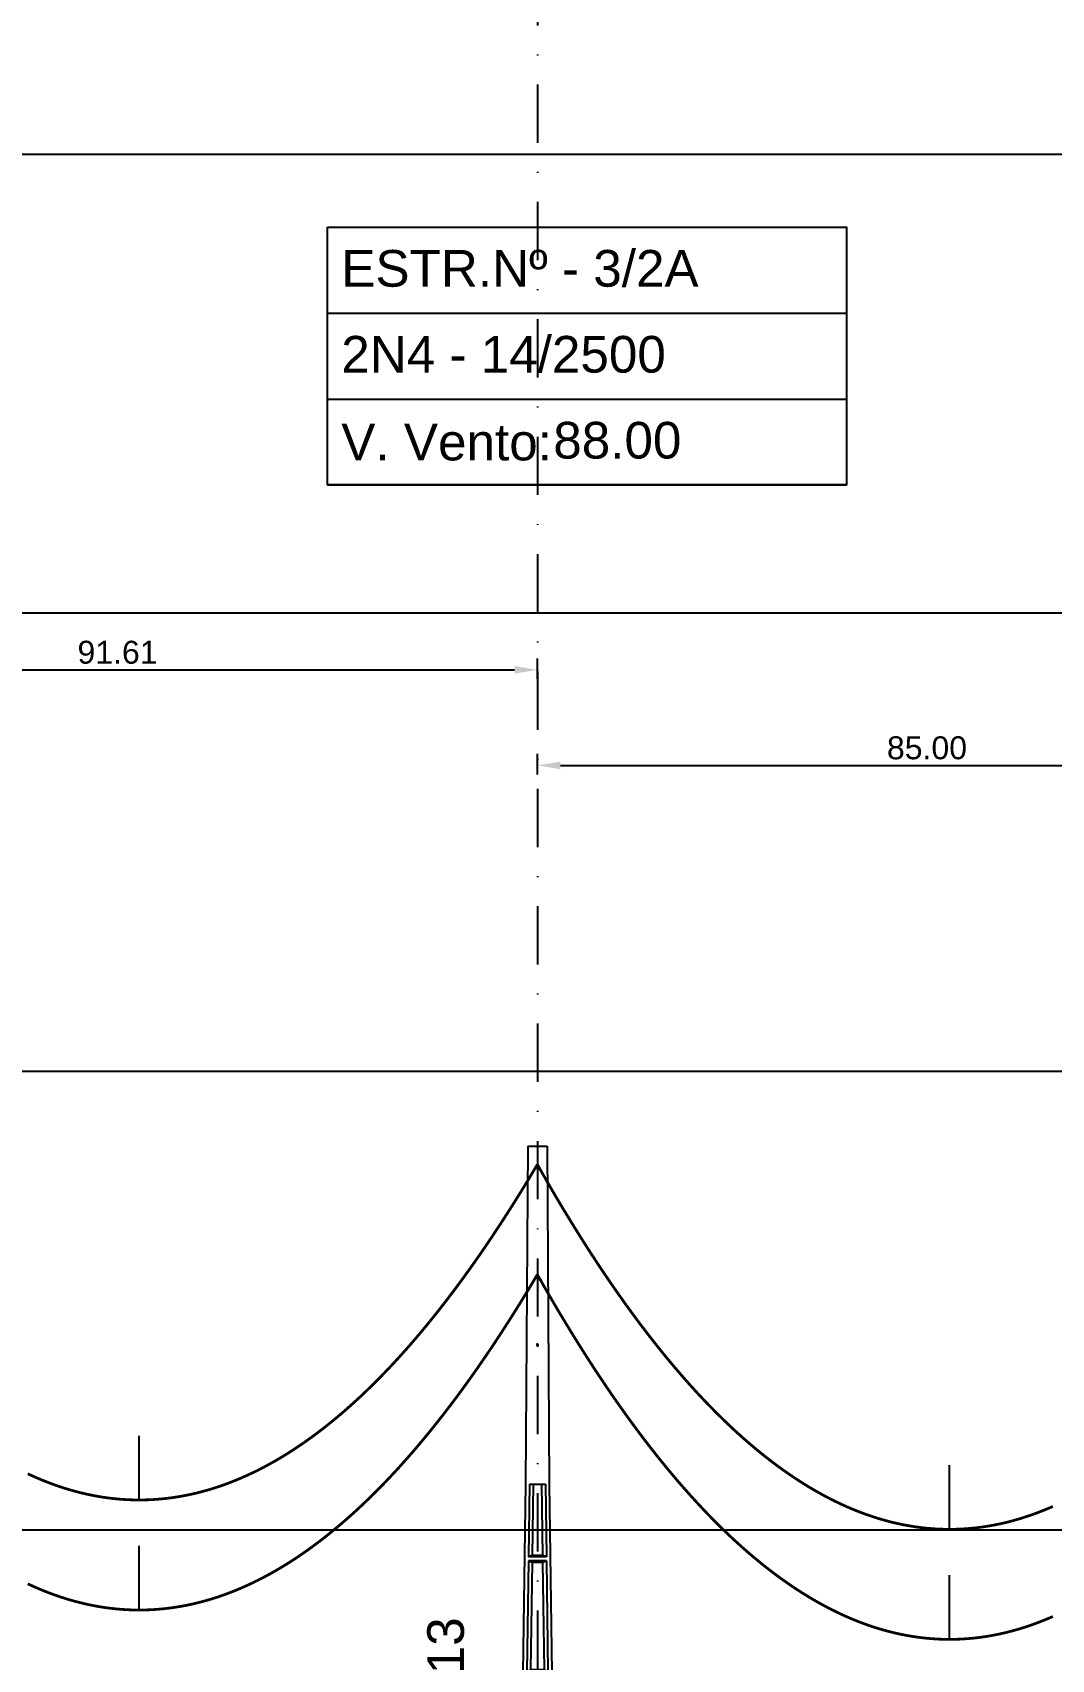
# Model space of a CAD drawing. Header units: metres. Extents: x -121 to 9872, y 3505 to 10721.
# Drawn here: x 3110.6 to 3221.8, y 9585.9 to 9763.3 of the extents above; entities that cross this region are included whole.
import ezdxf
from ezdxf.enums import TextEntityAlignment as Align

# ---------------------------------------------------------------- set-up
doc = ezdxf.new("R2010")
doc.units = ezdxf.units.M
doc.header["$PDMODE"] = 2
doc.linetypes.add('DASHDOT', pattern=[25.4, 12.7, -6.35, 0, -6.35])
for name, color, linetype in [('Cabeçalho', 7, 'Continuous'), ('CON-EOL- CA MAGNOLIA', 210, 'Continuous'), ('cotas', 7, 'Continuous'), ('Grade', 9, 'Continuous'), ('Ind.Rot', 8, 'DASHDOT'), ('Perfil - Texto Geral', 7, 'Continuous'), ('POSTE DT', 7, 'Continuous')]:
    doc.layers.add(name, color=color, linetype=linetype)
doc.styles.add('Arial', font='arial.ttf')
doc.styles.add('SIMM-PADRÃO_(TXT)', font='arial.ttf', dxfattribs={"height": 2})
doc.styles.get("Standard").update_dxf_attribs({"font": 'arial.ttf'})
doc.dimstyles.new('ISO-25', dxfattribs={"dimtxt": 2.5, "dimasz": 2.5, "dimexe": 1.25, "dimexo": 0.625, "dimtad": 1, "dimzin": 1, "dimtxsty": 'Standard', "dimcen": 2.5, "dimaunit": 1, "dimadec": 3, "dimazin": 3, "dimtfac": 1, "dimtmove": 0, "dimatfit": 3, "dimfxlon": 1, "dimarcsym": 0})

# ---------------------------------------------------------------- blocks, each defined once
blk = doc.blocks.new('*U1')
at = {"layer": 'POSTE DT', "extrusion": (0, 1, 0)}
for p, q in [((-3.31, 378.23), (-4.05, 262)), ((-3.31, 378.23), (3.31, 378.23)), ((3.31, 378.23), (4.06, 262)), ((-4.05, 262), (-7.72, 0)), ((-4.05, 262), (-4.05, 262)), ((-2.73, 262), (-3.08, 237.05)), ((-2.73, 262), (2.75, 262)), ((-1.42, 262), (-1.77, 237.57)), ((1.43, 262), (1.77, 237.57)), ((2.75, 262), (3.1, 237.05)), ((4.06, 262), (7.72, 0)), ((-3.1, 235.74), (-3.63, 197.65)), ((3.11, 235.73), (-3.1, 235.74)), ((3.1, 237.05), (-3.08, 237.05)), ((-1.8, 235.21), (-2.32, 198.19)), ((1.8, 235.21), (2.32, 198.19)), ((3.11, 235.73), (3.65, 197.65)), ((-3.65, 196.34), (-4.19, 158.25)), ((-2.35, 195.8), (-2.87, 158.8)), ((2.35, 195.8), (2.87, 158.8)), ((3.66, 196.34), (4.2, 158.25)), ((-4.21, 156.94), (-4.74, 118.85)), ((4.21, 156.94), (4.75, 118.85)), ((-2.9, 156.39), (-3.42, 119.41)), ((2.91, 156.39), (3.42, 119.41)), ((-4.76, 117.54), (-5.29, 79.45)), ((4.77, 117.54), (-4.76, 117.54)), ((4.75, 118.85), (-4.74, 118.85)), ((4.77, 117.54), (5.3, 79.45)), ((-3.46, 116.98), (-3.97, 80.02)), ((3.46, 116.98), (3.98, 80.02)), ((5.3, 79.45), (-5.29, 79.45)), ((-5.31, 78.14), (-5.85, 40.06)), ((5.32, 78.14), (-5.31, 78.14)), ((-4.01, 77.57), (-4.53, 40.63)), ((4.01, 77.57), (4.53, 40.63)), ((5.32, 78.14), (5.85, 40.06)), ((5.85, 40.06), (-5.85, 40.06)), ((-5.86, 38.74), (-6.41, 0)), ((5.87, 38.74), (-5.86, 38.74)), ((-4.56, 38.17), (-5.1, 0)), ((4.56, 38.17), (5.1, 0)), ((5.87, 38.74), (6.41, 0)), ((-6.41, 0), (-7.72, 0)), ((-5.1, 0), (-6.41, 0)), ((5.1, 0), (-5.1, 0)), ((6.41, 0), (5.1, 0)), ((7.72, 0), (6.41, 0))]:
    blk.add_line(p, q, dxfattribs=at)
at = {"layer": 'POSTE DT', "ltscale": 3}
for points in [[(-3.65, 196.34), (3.66, 196.34)], [(-3.63, 197.65), (3.65, 197.65)], [(-4.21, 156.94), (4.21, 156.94)], [(4.2, 158.25), (-4.19, 158.25)]]:
    blk.add_lwpolyline(points, dxfattribs=at)
at = {"layer": 'POSTE DT'}
for points, knots in [([(0.25, 309.94), (0.25, 309.93), (0.25, 309.93), (0.25, 309.92), (0.25, 309.91), (0.25, 309.9), (0.25, 309.89), (0.24, 309.85), (0.22, 309.82), (0.19, 309.77), (0.16, 309.74), (0.11, 309.71), (0.08, 309.7), (0.01, 309.68), (-0.02, 309.68), (-0.08, 309.7), (-0.11, 309.71), (-0.16, 309.74), (-0.18, 309.76), (-0.21, 309.8), (-0.22, 309.82), (-0.24, 309.85), (-0.24, 309.87), (-0.25, 309.89), (-0.25, 309.9), (-0.25, 309.92), (-0.25, 309.92), (-0.25, 309.93), (-0.25, 309.94), (-0.25, 309.95), (-0.25, 309.95), (-0.25, 309.96), (-0.25, 309.97), (-0.24, 310), (-0.23, 310.02), (-0.21, 310.07), (-0.2, 310.09), (-0.15, 310.14), (-0.13, 310.15), (-0.07, 310.18), (-0.03, 310.19), (0.03, 310.19), (0.06, 310.18), (0.12, 310.16), (0.14, 310.14), (0.18, 310.11), (0.2, 310.09), (0.21, 310.06), (0.22, 310.05), (0.23, 310.04), (0.24, 310.01), (0.24, 309.99), (0.25, 309.97), (0.25, 309.96), (0.25, 309.95), (0.25, 309.94), (0.25, 309.94), (0.25, 309.94), (0.25, 309.94)], [-54.728303, -54.728303, -54.728303, -54.728303, -54.309038, -54.309038, -53.647169, -53.647169, -52.532885, -52.532885, -48.86224, -48.86224, -45.282765, -45.282765, -41.52867, -41.52867, -37.867486, -37.867486, -34.454589, -34.454589, -31.301423, -31.301423, -28.48103, -28.48103, -26.961755, -26.961755, -25.7544, -25.7544, -25.136228, -25.136228, -24.64409, -24.64409, -24.094201, -24.094201, -23.191199, -23.191199, -20.494482, -20.494482, -17.342863, -17.342863, -13.645538, -13.645538, -9.835989, -9.835989, -6.296781, -6.296781, -3.005029, -3.005029, 0, 0, 0, 1.527594, 1.527594, 3.697216, 3.697216, 4.489727, 4.489727, 5.01438, 5.01438, 5.095313, 5.095313, 5.095313, 5.095313]), ([(-3.1, 235.74), (-2.88, 235.65), (-2.67, 235.56), (-2.23, 235.39), (-2.02, 235.3), (-1.8, 235.21)], [0.055576, 0.055576, 0.055576, 0.055576, 56.767409, 56.767409, 113.50757, 113.50757, 113.50757, 113.50757]), ([(-1.77, 237.57), (-1.99, 237.49), (-2.21, 237.4), (-2.64, 237.22), (-2.86, 237.14), (-3.08, 237.05)], [0, 0, 0, 0, 56.660495, 56.660495, 113.412826, 113.412826, 113.412826, 113.412826]), ([(-1.8, 235.21), (-1.2, 235.21), (-0.6, 235.21), (0.6, 235.21), (1.2, 235.21), (1.8, 235.21)], [0, 0, 0, 0, 68.567797, 68.567797, 137.136247, 137.136247, 137.136247, 137.136247]), ([(1.77, 237.57), (1.18, 237.57), (0.59, 237.57), (-0.59, 237.57), (-1.18, 237.57), (-1.77, 237.57)], [0, 0, 0, 0, 67.306894, 67.306894, 134.614447, 134.614447, 134.614447, 134.614447]), ([(3.1, 237.05), (2.87, 237.14), (2.65, 237.23), (2.21, 237.4), (1.99, 237.49), (1.77, 237.57)], [0, 0, 0, 0, 56.738948, 56.738948, 113.38731, 113.38731, 113.38731, 113.38731]), ([(1.8, 235.21), (2.02, 235.3), (2.24, 235.38), (2.68, 235.56), (2.89, 235.65), (3.11, 235.73)], [0, 0, 0, 0, 56.845349, 56.845349, 113.599799, 113.599799, 113.599799, 113.599799]), ([(-3.65, 196.34), (-3.43, 196.25), (-3.22, 196.16), (-2.78, 195.98), (-2.57, 195.89), (-2.35, 195.8)], [0.054307, 0.054307, 0.054307, 0.054307, 63.527131, 63.527131, 127.063246, 127.063246, 127.063246, 127.063246]), ([(-2.32, 198.19), (-2.54, 198.1), (-2.76, 198.01), (-3.2, 197.83), (-3.41, 197.74), (-3.63, 197.65)], [0, 0, 0, 0, 63.412073, 63.412073, 126.777421, 126.777421, 126.777421, 126.777421]), ([(-2.35, 195.8), (-1.57, 195.8), (-0.78, 195.8), (0.79, 195.8), (1.57, 195.8), (2.35, 195.8)], [0, 0, 0, 0, 89.585713, 89.585713, 179.17191, 179.17191, 179.17191, 179.17191]), ([(2.32, 198.19), (1.55, 198.19), (0.77, 198.19), (-0.77, 198.19), (-1.55, 198.19), (-2.32, 198.19)], [0, 0, 0, 0, 88.31008, 88.31008, 176.620652, 176.620652, 176.620652, 176.620652]), ([(3.65, 197.65), (3.43, 197.74), (3.2, 197.83), (2.76, 198.01), (2.54, 198.1), (2.32, 198.19)], [0, 0, 0, 0, 63.488119, 63.488119, 126.880939, 126.880939, 126.880939, 126.880939]), ([(2.35, 195.8), (2.57, 195.89), (2.79, 195.98), (3.23, 196.16), (3.45, 196.25), (3.66, 196.34)], [0, 0, 0, 0, 63.60246, 63.60246, 127.109696, 127.109696, 127.109696, 127.109696]), ([(-4.21, 156.94), (-3.99, 156.85), (-3.77, 156.75), (-3.34, 156.57), (-3.12, 156.48), (-2.9, 156.39)], [0.053423, 0.053423, 0.053423, 0.053423, 70.429742, 70.429742, 140.90167, 140.90167, 140.90167, 140.90167]), ([(-2.87, 158.8), (-3.09, 158.71), (-3.31, 158.62), (-3.75, 158.43), (-3.97, 158.34), (-4.19, 158.25)], [0, 0, 0, 0, 70.301707, 70.301707, 140.590947, 140.590947, 140.590947, 140.590947]), ([(2.87, 158.8), (1.92, 158.8), (0.96, 158.8), (-0.96, 158.8), (-1.91, 158.8), (-2.87, 158.8)], [0, 0, 0, 0, 109.314454, 109.314454, 218.629264, 218.629264, 218.629264, 218.629264]), ([(4.2, 158.25), (3.98, 158.34), (3.76, 158.44), (3.31, 158.62), (3.09, 158.71), (2.87, 158.8)], [0, 0, 0, 0, 70.379198, 70.379198, 140.659718, 140.659718, 140.659718, 140.659718]), ([(2.91, 156.39), (3.12, 156.48), (3.34, 156.57), (3.78, 156.75), (4, 156.85), (4.21, 156.94)], [0, 0, 0, 0, 70.506649, 70.506649, 140.914701, 140.914701, 140.914701, 140.914701]), ([(-2.9, 156.39), (-1.94, 156.39), (-0.97, 156.39), (0.97, 156.39), (1.94, 156.39), (2.91, 156.39)], [0, 0, 0, 0, 110.60219, 110.60219, 221.20473, 221.20473, 221.20473, 221.20473]), ([(-4.76, 117.54), (-4.54, 117.45), (-4.32, 117.35), (-3.89, 117.17), (-3.67, 117.07), (-3.46, 116.98)], [0.052784, 0.052784, 0.052784, 0.052784, 77.438432, 77.438432, 154.950301, 154.950301, 154.950301, 154.950301]), ([(-3.42, 119.41), (-3.64, 119.32), (-3.86, 119.23), (-4.3, 119.04), (-4.52, 118.95), (-4.74, 118.85)], [0, 0, 0, 0, 77.299547, 77.299547, 154.618634, 154.618634, 154.618634, 154.618634]), ([(3.42, 119.41), (2.28, 119.41), (1.14, 119.41), (-1.14, 119.41), (-2.28, 119.41), (-3.42, 119.41)], [0, 0, 0, 0, 130.319901, 130.319901, 260.640046, 260.640046, 260.640046, 260.640046]), ([(4.75, 118.85), (4.53, 118.95), (4.31, 119.04), (3.87, 119.23), (3.64, 119.32), (3.42, 119.41)], [0, 0, 0, 0, 77.381597, 77.381597, 154.66183, 154.66183, 154.66183, 154.66183]), ([(3.46, 116.98), (3.68, 117.07), (3.89, 117.17), (4.33, 117.35), (4.55, 117.45), (4.77, 117.54)], [0, 0, 0, 0, 77.520013, 77.520013, 154.938747, 154.938747, 154.938747, 154.938747]), ([(-3.46, 116.98), (-2.3, 116.98), (-1.15, 116.98), (1.15, 116.98), (2.31, 116.98), (3.46, 116.98)], [0, 0, 0, 0, 131.617604, 131.617604, 263.235447, 263.235447, 263.235447, 263.235447]), ([(-3.97, 80.02), (-4.19, 79.93), (-4.41, 79.83), (-4.85, 79.64), (-5.07, 79.55), (-5.29, 79.45)], [0, 0, 0, 0, 84.379671, 84.379671, 168.809376, 168.809376, 168.809376, 168.809376]), ([(3.98, 80.02), (2.65, 80.02), (1.33, 80.02), (-1.32, 80.02), (-2.65, 80.02), (-3.97, 80.02)], [0, 0, 0, 0, 151.326157, 151.326157, 302.652465, 302.652465, 302.652465, 302.652465]), ([(5.3, 79.45), (5.08, 79.55), (4.86, 79.64), (4.42, 79.83), (4.2, 79.93), (3.98, 80.02)], [0, 0, 0, 0, 84.46863, 84.46863, 168.833721, 168.833721, 168.833721, 168.833721]), ([(-5.31, 78.14), (-5.09, 78.05), (-4.88, 77.95), (-4.44, 77.76), (-4.23, 77.67), (-4.01, 77.57)], [0.052308, 0.052308, 0.052308, 0.052308, 84.527725, 84.527725, 169.158824, 169.158824, 169.158824, 169.158824]), ([(-4.01, 77.57), (-2.67, 77.57), (-1.34, 77.57), (1.34, 77.57), (2.67, 77.57), (4.01, 77.57)], [0, 0, 0, 0, 152.632212, 152.632212, 305.264569, 305.264569, 305.264569, 305.264569]), ([(4.01, 77.57), (4.23, 77.67), (4.45, 77.76), (4.88, 77.95), (5.1, 78.05), (5.32, 78.14)], [0, 0, 0, 0, 84.616316, 84.616316, 169.129178, 169.129178, 169.129178, 169.129178]), ([(-4.53, 40.63), (-4.75, 40.53), (-4.97, 40.44), (-5.41, 40.25), (-5.63, 40.15), (-5.85, 40.06)], [0, 0, 0, 0, 91.523648, 91.523648, 183.126775, 183.126775, 183.126775, 183.126775]), ([(4.53, 40.63), (3.02, 40.63), (1.51, 40.63), (-1.51, 40.63), (-3.02, 40.63), (-4.53, 40.63)], [0, 0, 0, 0, 172.33304, 172.33304, 344.666151, 344.666151, 344.666151, 344.666151]), ([(5.85, 40.06), (5.63, 40.15), (5.41, 40.25), (4.97, 40.44), (4.75, 40.53), (4.53, 40.63)], [0, 0, 0, 0, 91.621326, 91.621326, 183.137324, 183.137324, 183.137324, 183.137324]), ([(-5.86, 38.74), (-5.65, 38.65), (-5.43, 38.55), (-5, 38.36), (-4.78, 38.26), (-4.56, 38.17)], [0.026524, 0.026524, 0.026524, 0.026524, 91.679563, 91.679563, 183.466041, 183.466041, 183.466041, 183.466041]), ([(-4.56, 38.17), (-3.04, 38.17), (-1.52, 38.17), (1.52, 38.17), (3.04, 38.17), (4.56, 38.17)], [0, 0, 0, 0, 173.646192, 173.646192, 347.292451, 347.292451, 347.292451, 347.292451]), ([(4.56, 38.17), (4.78, 38.26), (5, 38.36), (5.43, 38.55), (5.65, 38.65), (5.87, 38.74)], [0, 0, 0, 0, 91.776928, 91.776928, 183.448614, 183.448614, 183.448614, 183.448614])]:
    blk.add_open_spline(points, degree=3, knots=knots, dxfattribs=at)
blk = doc.blocks.new('Bloco P Sup')
at = {"layer": 'Cabeçalho'}
blk.add_lwpolyline([(-11.66, -3.34), (44.97, -3.34), (44.97, -31.45), (-11.66, -31.45)], close=True, dxfattribs=at)
for points in [[(-11.66, -12.71), (44.97, -12.71)], [(-11.66, -22.08), (44.97, -22.08)], [(-11.66, -31.45), (44.97, -31.45)]]:
    blk.add_lwpolyline(points, dxfattribs=at)
at = {"layer": 'Cabeçalho', "style": 'Arial'}
blk.add_text('V. Vento:', height=4, dxfattribs=at).set_placement((-10.16, -26.77), align=Align.MIDDLE_LEFT)
at = {"layer": 'Cabeçalho', "style": 'SIMM-PADRÃO_(TXT)'}
for tag, p in [('ESTRUTURANUM', (-10.16, -11.03)), ('TIPO_ESFORÇO', (-10.16, -20.4)), ('VÃOVENTO', (12.97, -29.77))]:
    blk.add_attdef(tag, text='', height=4, dxfattribs=at).set_placement(p, align=Align.BOTTOM_LEFT)
blk = doc.blocks.new('*D82')
at = {"layer": 'cotas', "color": 0, "lineweight": -2, "transparency": 16777216}
for p, q in [((3074.06, 9692.78), (3074.06, 9695.03)), ((3165.67, 9692.78), (3165.67, 9695.03)), ((3076.56, 9693.78), (3163.17, 9693.78))]:
    blk.add_line(p, q, dxfattribs=at)
at = {"layer": 'cotas', "color": 0, "transparency": 16777216}
for points in [[(3076.56, 9694.19), (3076.56, 9693.36), (3074.06, 9693.78)], [(3163.17, 9694.19), (3163.17, 9693.36), (3165.67, 9693.78)]]:
    blk.add_solid(points, dxfattribs=at)
at = {"layer": 'Defpoints', "color": 0, "transparency": 16777216}
for p in [(3165.67, 9693.78), (3074.06, 9650.24), (3165.67, 9641.84)]:
    blk.add_point(p, dxfattribs=at)
at = {"layer": 'cotas', "color": 0, "transparency": 16777216, "insert": (3119.86, 9695.68), "char_height": 2.5, "attachment_point": 5}
blk.add_mtext('91.61', dxfattribs=at)
blk = doc.blocks.new('*D83')
at = {"layer": 'cotas', "color": 0, "lineweight": -2, "transparency": 16777216}
for p, q in [((3165.67, 9682.36), (3165.67, 9684.61)), ((3250.66, 9682.36), (3250.66, 9684.61)), ((3168.17, 9683.36), (3248.16, 9683.36))]:
    blk.add_line(p, q, dxfattribs=at)
at = {"layer": 'cotas', "color": 0, "transparency": 16777216}
for points in [[(3168.17, 9683.77), (3168.17, 9682.94), (3165.67, 9683.36)], [(3248.16, 9683.77), (3248.16, 9682.94), (3250.66, 9683.36)]]:
    blk.add_solid(points, dxfattribs=at)
at = {"layer": 'Defpoints', "color": 0, "transparency": 16777216}
for p in [(3250.66, 9683.36), (3165.67, 9641.84), (3250.66, 9633.59)]:
    blk.add_point(p, dxfattribs=at)
at = {"layer": 'cotas', "color": 0, "transparency": 16777216, "insert": (3208.17, 9685.26), "char_height": 2.5, "attachment_point": 5}
blk.add_mtext('85.00', dxfattribs=at)

msp = doc.modelspace()

# ---------------------------------------------------------------- linework, layer by layer
at = {"layer": 'CON-EOL- CA MAGNOLIA'}
for p, q in [((3122.221, 9603.263), (3122.221, 9610.263)), ((3210.626, 9600.063), (3210.626, 9607.063)), ((3122.221, 9591.263), (3122.221, 9598.263)), ((3122.221, 9591.263), (3122.221, 9598.263)), ((3210.626, 9588.063), (3210.626, 9595.063)), ((3210.626, 9588.063), (3210.626, 9595.063))]:
    msp.add_line(p, q, dxfattribs=at)
at = {"layer": 'CON-EOL- CA MAGNOLIA', "const_width": 0.3}
for points in [[(3110.064, 9606.121), (3110.52, 9605.91), (3110.975, 9605.708), (3111.431, 9605.514), (3111.887, 9605.328), (3112.343, 9605.15), (3112.798, 9604.979), (3113.254, 9604.817), (3113.71, 9604.663), (3114.166, 9604.517), (3114.621, 9604.379), (3115.077, 9604.25), (3115.533, 9604.128), (3115.989, 9604.014), (3116.444, 9603.908), (3116.9, 9603.81), (3117.356, 9603.72), (3117.812, 9603.638), (3118.267, 9603.565), (3118.723, 9603.499), (3119.179, 9603.442), (3119.635, 9603.392), (3120.09, 9603.35), (3120.546, 9603.317), (3121.002, 9603.291), (3121.458, 9603.274), (3121.913, 9603.264), (3122.369, 9603.263), (3122.825, 9603.27), (3123.281, 9603.284), (3123.736, 9603.307), (3124.192, 9603.338), (3124.648, 9603.376), (3125.104, 9603.423), (3125.559, 9603.478), (3126.015, 9603.541), (3126.471, 9603.612), (3126.927, 9603.691), (3127.382, 9603.778), (3127.838, 9603.872), (3128.294, 9603.976), (3128.75, 9604.087), (3129.205, 9604.206), (3129.661, 9604.333), (3130.117, 9604.468), (3130.573, 9604.611), (3131.028, 9604.762), (3131.484, 9604.922), (3131.94, 9605.089), (3132.396, 9605.264), (3132.851, 9605.448), (3133.307, 9605.639), (3133.763, 9605.838), (3134.219, 9606.046), (3134.674, 9606.261), (3135.13, 9606.485), (3135.586, 9606.717), (3136.041, 9606.956), (3136.497, 9607.204), (3136.953, 9607.46), (3137.409, 9607.724), (3137.864, 9607.995), (3138.32, 9608.275), (3138.776, 9608.563), (3139.232, 9608.859), (3139.687, 9609.163), (3140.143, 9609.475), (3140.599, 9609.795), (3141.055, 9610.123), (3141.51, 9610.46), (3141.966, 9610.804), (3142.422, 9611.156), (3142.878, 9611.517), (3143.333, 9611.885), (3143.789, 9612.262), (3144.245, 9612.646), (3144.701, 9613.039), (3145.156, 9613.44), (3145.612, 9613.848), (3146.068, 9614.265), (3146.524, 9614.69), (3146.979, 9615.123), (3147.435, 9615.564), (3147.891, 9616.013), (3148.347, 9616.47), (3148.802, 9616.936), (3149.258, 9617.409), (3149.714, 9617.89), (3150.17, 9618.38), (3150.625, 9618.877), (3151.081, 9619.383), (3151.537, 9619.897), (3151.993, 9620.418), (3152.448, 9620.948), (3152.904, 9621.486), (3153.36, 9622.032), (3153.816, 9622.586), (3154.271, 9623.149), (3154.727, 9623.719), (3155.183, 9624.298), (3155.639, 9624.884), (3156.094, 9625.479), (3156.55, 9626.081), (3157.006, 9626.692), (3157.462, 9627.311), (3157.917, 9627.938), (3158.373, 9628.573), (3158.829, 9629.217), (3159.285, 9629.868), (3159.74, 9630.527), (3160.196, 9631.195), (3160.652, 9631.871), (3161.108, 9632.555), (3161.563, 9633.246), (3162.019, 9633.947), (3162.475, 9634.655), (3162.931, 9635.371), (3163.386, 9636.096), (3163.842, 9636.828), (3164.298, 9637.569), (3164.754, 9638.318), (3165.209, 9639.075), (3165.665, 9639.84)], [(3165.665, 9639.84), (3166.088, 9639.093), (3166.511, 9638.354), (3166.934, 9637.621), (3167.357, 9636.896), (3167.779, 9636.178), (3168.202, 9635.467), (3168.625, 9634.763), (3169.048, 9634.067), (3169.471, 9633.377), (3169.894, 9632.694), (3170.317, 9632.019), (3170.74, 9631.351), (3171.163, 9630.689), (3171.585, 9630.035), (3172.008, 9629.388), (3172.431, 9628.748), (3172.854, 9628.115), (3173.277, 9627.49), (3173.7, 9626.871), (3174.123, 9626.259), (3174.546, 9625.655), (3174.968, 9625.058), (3175.391, 9624.467), (3175.814, 9623.884), (3176.237, 9623.308), (3176.66, 9622.739), (3177.083, 9622.177), (3177.506, 9621.622), (3177.929, 9621.075), (3178.352, 9620.534), (3178.774, 9620), (3179.197, 9619.474), (3179.62, 9618.954), (3180.043, 9618.442), (3180.466, 9617.936), (3180.889, 9617.438), (3181.312, 9616.947), (3181.735, 9616.463), (3182.158, 9615.986), (3182.58, 9615.516), (3183.003, 9615.053), (3183.426, 9614.597), (3183.849, 9614.148), (3184.272, 9613.706), (3184.695, 9613.272), (3185.118, 9612.844), (3185.541, 9612.423), (3185.964, 9612.01), (3186.386, 9611.603), (3186.809, 9611.204), (3187.232, 9610.812), (3187.655, 9610.426), (3188.078, 9610.048), (3188.501, 9609.677), (3188.924, 9609.313), (3189.347, 9608.955), (3189.769, 9608.605), (3190.192, 9608.262), (3190.615, 9607.926), (3191.038, 9607.597), (3191.461, 9607.275), (3191.884, 9606.96), (3192.307, 9606.653), (3192.73, 9606.352), (3193.153, 9606.058), (3193.575, 9605.771), (3193.998, 9605.491), (3194.421, 9605.219), (3194.844, 9604.953), (3195.267, 9604.694), (3195.69, 9604.443), (3196.113, 9604.198), (3196.536, 9603.961), (3196.959, 9603.73), (3197.381, 9603.507), (3197.804, 9603.29), (3198.227, 9603.081), (3198.65, 9602.879), (3199.073, 9602.683), (3199.496, 9602.495), (3199.919, 9602.314), (3200.342, 9602.139), (3200.765, 9601.972), (3201.187, 9601.812), (3201.61, 9601.659), (3202.033, 9601.513), (3202.456, 9601.373), (3202.879, 9601.241), (3203.302, 9601.116), (3203.725, 9600.998), (3204.148, 9600.887), (3204.57, 9600.783), (3204.993, 9600.686), (3205.416, 9600.596), (3205.839, 9600.513), (3206.262, 9600.437), (3206.685, 9600.368), (3207.108, 9600.306), (3207.531, 9600.251), (3207.954, 9600.203), (3208.376, 9600.163), (3208.799, 9600.129), (3209.222, 9600.102), (3209.645, 9600.082), (3210.068, 9600.069), (3210.491, 9600.064), (3210.914, 9600.065), (3211.337, 9600.073), (3211.76, 9600.088), (3212.182, 9600.111), (3212.605, 9600.14), (3213.028, 9600.176), (3213.451, 9600.22), (3213.874, 9600.27), (3214.297, 9600.328), (3214.72, 9600.392), (3215.143, 9600.464), (3215.565, 9600.542), (3215.988, 9600.628), (3216.411, 9600.72), (3216.834, 9600.819), (3217.257, 9600.926), (3217.68, 9601.04), (3218.103, 9601.16), (3218.526, 9601.288), (3218.949, 9601.423), (3219.371, 9601.564), (3219.794, 9601.713), (3220.217, 9601.869), (3220.64, 9602.031), (3221.063, 9602.201), (3221.486, 9602.378), (3221.909, 9602.562)], [(3110.064, 9594.121), (3110.52, 9593.911), (3110.975, 9593.708), (3111.431, 9593.514), (3111.887, 9593.328), (3112.343, 9593.15), (3112.798, 9592.98), (3113.254, 9592.817), (3113.71, 9592.663), (3114.166, 9592.517), (3114.621, 9592.379), (3115.077, 9592.249), (3115.533, 9592.128), (3115.989, 9592.014), (3116.444, 9591.908), (3116.9, 9591.81), (3117.356, 9591.72), (3117.812, 9591.639), (3118.267, 9591.565), (3118.723, 9591.499), (3119.179, 9591.442), (3119.635, 9591.392), (3120.09, 9591.35), (3120.546, 9591.317), (3121.002, 9591.291), (3121.458, 9591.274), (3121.913, 9591.264), (3122.369, 9591.263), (3122.825, 9591.27), (3123.281, 9591.284), (3123.736, 9591.307), (3124.192, 9591.338), (3124.648, 9591.376), (3125.104, 9591.423), (3125.559, 9591.478), (3126.015, 9591.541), (3126.471, 9591.612), (3126.927, 9591.691), (3127.382, 9591.778), (3127.838, 9591.873), (3128.294, 9591.976), (3128.75, 9592.087), (3129.205, 9592.206), (3129.661, 9592.333), (3130.117, 9592.468), (3130.573, 9592.611), (3131.028, 9592.762), (3131.484, 9592.922), (3131.94, 9593.089), (3132.396, 9593.264), (3132.851, 9593.448), (3133.307, 9593.639), (3133.763, 9593.838), (3134.219, 9594.046), (3134.674, 9594.261), (3135.13, 9594.485), (3135.586, 9594.717), (3136.041, 9594.956), (3136.497, 9595.204), (3136.953, 9595.46), (3137.409, 9595.723), (3137.864, 9595.995), (3138.32, 9596.275), (3138.776, 9596.563), (3139.232, 9596.859), (3139.687, 9597.163), (3140.143, 9597.475), (3140.599, 9597.795), (3141.055, 9598.123), (3141.51, 9598.46), (3141.966, 9598.804), (3142.422, 9599.156), (3142.878, 9599.517), (3143.333, 9599.885), (3143.789, 9600.262), (3144.245, 9600.646), (3144.701, 9601.039), (3145.156, 9601.44), (3145.612, 9601.848), (3146.068, 9602.265), (3146.524, 9602.69), (3146.979, 9603.123), (3147.435, 9603.564), (3147.891, 9604.013), (3148.347, 9604.47), (3148.802, 9604.936), (3149.258, 9605.409), (3149.714, 9605.89), (3150.17, 9606.38), (3150.625, 9606.877), (3151.081, 9607.383), (3151.537, 9607.897), (3151.993, 9608.418), (3152.448, 9608.948), (3152.904, 9609.486), (3153.36, 9610.032), (3153.816, 9610.586), (3154.271, 9611.149), (3154.727, 9611.719), (3155.183, 9612.297), (3155.639, 9612.884), (3156.094, 9613.479), (3156.55, 9614.081), (3157.006, 9614.692), (3157.462, 9615.311), (3157.917, 9615.938), (3158.373, 9616.573), (3158.829, 9617.217), (3159.285, 9617.868), (3159.74, 9618.527), (3160.196, 9619.195), (3160.652, 9619.871), (3161.108, 9620.555), (3161.563, 9621.246), (3162.019, 9621.947), (3162.475, 9622.655), (3162.931, 9623.371), (3163.386, 9624.096), (3163.842, 9624.828), (3164.298, 9625.569), (3164.754, 9626.318), (3165.209, 9627.075), (3165.665, 9627.84)], [(3110.064, 9594.121), (3110.52, 9593.91), (3110.975, 9593.708), (3111.431, 9593.514), (3111.887, 9593.328), (3112.343, 9593.15), (3112.798, 9592.979), (3113.254, 9592.817), (3113.71, 9592.663), (3114.166, 9592.517), (3114.621, 9592.379), (3115.077, 9592.249), (3115.533, 9592.128), (3115.989, 9592.014), (3116.444, 9591.908), (3116.9, 9591.81), (3117.356, 9591.72), (3117.812, 9591.638), (3118.267, 9591.565), (3118.723, 9591.499), (3119.179, 9591.442), (3119.635, 9591.392), (3120.09, 9591.35), (3120.546, 9591.317), (3121.002, 9591.291), (3121.458, 9591.274), (3121.913, 9591.264), (3122.369, 9591.263), (3122.825, 9591.27), (3123.281, 9591.284), (3123.736, 9591.307), (3124.192, 9591.338), (3124.648, 9591.376), (3125.104, 9591.423), (3125.559, 9591.478), (3126.015, 9591.541), (3126.471, 9591.612), (3126.927, 9591.691), (3127.382, 9591.778), (3127.838, 9591.872), (3128.294, 9591.976), (3128.75, 9592.087), (3129.205, 9592.206), (3129.661, 9592.333), (3130.117, 9592.468), (3130.573, 9592.611), (3131.028, 9592.762), (3131.484, 9592.922), (3131.94, 9593.089), (3132.396, 9593.264), (3132.851, 9593.448), (3133.307, 9593.639), (3133.763, 9593.838), (3134.219, 9594.046), (3134.674, 9594.261), (3135.13, 9594.485), (3135.586, 9594.717), (3136.041, 9594.956), (3136.497, 9595.204), (3136.953, 9595.46), (3137.409, 9595.723), (3137.864, 9595.995), (3138.32, 9596.275), (3138.776, 9596.563), (3139.232, 9596.859), (3139.687, 9597.163), (3140.143, 9597.475), (3140.599, 9597.795), (3141.055, 9598.123), (3141.51, 9598.46), (3141.966, 9598.804), (3142.422, 9599.156), (3142.878, 9599.517), (3143.333, 9599.885), (3143.789, 9600.262), (3144.245, 9600.646), (3144.701, 9601.039), (3145.156, 9601.44), (3145.612, 9601.848), (3146.068, 9602.265), (3146.524, 9602.69), (3146.979, 9603.123), (3147.435, 9603.564), (3147.891, 9604.013), (3148.347, 9604.47), (3148.802, 9604.936), (3149.258, 9605.409), (3149.714, 9605.89), (3150.17, 9606.38), (3150.625, 9606.877), (3151.081, 9607.383), (3151.537, 9607.897), (3151.993, 9608.418), (3152.448, 9608.948), (3152.904, 9609.486), (3153.36, 9610.032), (3153.816, 9610.586), (3154.271, 9611.149), (3154.727, 9611.719), (3155.183, 9612.298), (3155.639, 9612.884), (3156.094, 9613.479), (3156.55, 9614.081), (3157.006, 9614.692), (3157.462, 9615.311), (3157.917, 9615.938), (3158.373, 9616.573), (3158.829, 9617.217), (3159.285, 9617.868), (3159.74, 9618.527), (3160.196, 9619.195), (3160.652, 9619.871), (3161.108, 9620.555), (3161.563, 9621.246), (3162.019, 9621.947), (3162.475, 9622.655), (3162.931, 9623.371), (3163.386, 9624.096), (3163.842, 9624.828), (3164.298, 9625.569), (3164.754, 9626.318), (3165.209, 9627.075), (3165.665, 9627.84)], [(3165.665, 9627.84), (3166.088, 9627.093), (3166.511, 9626.354), (3166.934, 9625.622), (3167.357, 9624.896), (3167.779, 9624.178), (3168.202, 9623.467), (3168.625, 9622.763), (3169.048, 9622.066), (3169.471, 9621.377), (3169.894, 9620.694), (3170.317, 9620.019), (3170.74, 9619.35), (3171.163, 9618.689), (3171.585, 9618.035), (3172.008, 9617.388), (3172.431, 9616.748), (3172.854, 9616.115), (3173.277, 9615.49), (3173.7, 9614.871), (3174.123, 9614.259), (3174.546, 9613.655), (3174.968, 9613.058), (3175.391, 9612.467), (3175.814, 9611.884), (3176.237, 9611.308), (3176.66, 9610.739), (3177.083, 9610.177), (3177.506, 9609.622), (3177.929, 9609.075), (3178.352, 9608.534), (3178.774, 9608), (3179.197, 9607.474), (3179.62, 9606.954), (3180.043, 9606.442), (3180.466, 9605.936), (3180.889, 9605.438), (3181.312, 9604.947), (3181.735, 9604.463), (3182.158, 9603.986), (3182.58, 9603.516), (3183.003, 9603.053), (3183.426, 9602.597), (3183.849, 9602.148), (3184.272, 9601.706), (3184.695, 9601.272), (3185.118, 9600.844), (3185.541, 9600.423), (3185.964, 9600.01), (3186.386, 9599.603), (3186.809, 9599.204), (3187.232, 9598.812), (3187.655, 9598.426), (3188.078, 9598.048), (3188.501, 9597.677), (3188.924, 9597.313), (3189.347, 9596.955), (3189.769, 9596.605), (3190.192, 9596.262), (3190.615, 9595.926), (3191.038, 9595.597), (3191.461, 9595.275), (3191.884, 9594.96), (3192.307, 9594.652), (3192.73, 9594.352), (3193.153, 9594.058), (3193.575, 9593.771), (3193.998, 9593.491), (3194.421, 9593.219), (3194.844, 9592.953), (3195.267, 9592.694), (3195.69, 9592.443), (3196.113, 9592.198), (3196.536, 9591.961), (3196.959, 9591.73), (3197.381, 9591.507), (3197.804, 9591.29), (3198.227, 9591.081), (3198.65, 9590.879), (3199.073, 9590.683), (3199.496, 9590.495), (3199.919, 9590.314), (3200.342, 9590.139), (3200.765, 9589.972), (3201.187, 9589.812), (3201.61, 9589.659), (3202.033, 9589.513), (3202.456, 9589.373), (3202.879, 9589.241), (3203.302, 9589.116), (3203.725, 9588.998), (3204.148, 9588.887), (3204.57, 9588.783), (3204.993, 9588.686), (3205.416, 9588.596), (3205.839, 9588.513), (3206.262, 9588.437), (3206.685, 9588.368), (3207.108, 9588.306), (3207.531, 9588.251), (3207.954, 9588.203), (3208.376, 9588.163), (3208.799, 9588.129), (3209.222, 9588.102), (3209.645, 9588.082), (3210.068, 9588.069), (3210.491, 9588.064), (3210.914, 9588.065), (3211.337, 9588.073), (3211.76, 9588.088), (3212.182, 9588.111), (3212.605, 9588.14), (3213.028, 9588.176), (3213.451, 9588.22), (3213.874, 9588.27), (3214.297, 9588.328), (3214.72, 9588.392), (3215.143, 9588.463), (3215.565, 9588.542), (3215.988, 9588.627), (3216.411, 9588.72), (3216.834, 9588.82), (3217.257, 9588.926), (3217.68, 9589.04), (3218.103, 9589.16), (3218.526, 9589.288), (3218.949, 9589.423), (3219.371, 9589.564), (3219.794, 9589.713), (3220.217, 9589.869), (3220.64, 9590.031), (3221.063, 9590.201), (3221.486, 9590.378), (3221.909, 9590.562)], [(3165.665, 9627.84), (3166.088, 9627.093), (3166.511, 9626.354), (3166.934, 9625.621), (3167.357, 9624.896), (3167.779, 9624.178), (3168.202, 9623.467), (3168.625, 9622.763), (3169.048, 9622.067), (3169.471, 9621.377), (3169.894, 9620.694), (3170.317, 9620.019), (3170.74, 9619.351), (3171.163, 9618.689), (3171.585, 9618.035), (3172.008, 9617.388), (3172.431, 9616.748), (3172.854, 9616.115), (3173.277, 9615.49), (3173.7, 9614.871), (3174.123, 9614.259), (3174.546, 9613.655), (3174.968, 9613.058), (3175.391, 9612.467), (3175.814, 9611.884), (3176.237, 9611.308), (3176.66, 9610.739), (3177.083, 9610.177), (3177.506, 9609.622), (3177.929, 9609.075), (3178.352, 9608.534), (3178.774, 9608), (3179.197, 9607.474), (3179.62, 9606.954), (3180.043, 9606.442), (3180.466, 9605.936), (3180.889, 9605.438), (3181.312, 9604.947), (3181.735, 9604.463), (3182.158, 9603.986), (3182.58, 9603.516), (3183.003, 9603.053), (3183.426, 9602.597), (3183.849, 9602.148), (3184.272, 9601.706), (3184.695, 9601.272), (3185.118, 9600.844), (3185.541, 9600.423), (3185.964, 9600.01), (3186.386, 9599.603), (3186.809, 9599.204), (3187.232, 9598.812), (3187.655, 9598.426), (3188.078, 9598.048), (3188.501, 9597.677), (3188.924, 9597.312), (3189.347, 9596.955), (3189.769, 9596.605), (3190.192, 9596.262), (3190.615, 9595.926), (3191.038, 9595.597), (3191.461, 9595.275), (3191.884, 9594.96), (3192.307, 9594.653), (3192.73, 9594.352), (3193.153, 9594.058), (3193.575, 9593.771), (3193.998, 9593.491), (3194.421, 9593.219), (3194.844, 9592.953), (3195.267, 9592.694), (3195.69, 9592.443), (3196.113, 9592.198), (3196.536, 9591.961), (3196.959, 9591.73), (3197.381, 9591.507), (3197.804, 9591.29), (3198.227, 9591.081), (3198.65, 9590.879), (3199.073, 9590.683), (3199.496, 9590.495), (3199.919, 9590.314), (3200.342, 9590.139), (3200.765, 9589.972), (3201.187, 9589.812), (3201.61, 9589.659), (3202.033, 9589.513), (3202.456, 9589.373), (3202.879, 9589.241), (3203.302, 9589.116), (3203.725, 9588.998), (3204.148, 9588.887), (3204.57, 9588.783), (3204.993, 9588.686), (3205.416, 9588.596), (3205.839, 9588.513), (3206.262, 9588.437), (3206.685, 9588.368), (3207.108, 9588.306), (3207.531, 9588.251), (3207.954, 9588.203), (3208.376, 9588.163), (3208.799, 9588.129), (3209.222, 9588.102), (3209.645, 9588.082), (3210.068, 9588.069), (3210.491, 9588.064), (3210.914, 9588.065), (3211.337, 9588.073), (3211.76, 9588.088), (3212.182, 9588.111), (3212.605, 9588.14), (3213.028, 9588.176), (3213.451, 9588.22), (3213.874, 9588.27), (3214.297, 9588.328), (3214.72, 9588.392), (3215.143, 9588.463), (3215.565, 9588.542), (3215.988, 9588.628), (3216.411, 9588.72), (3216.834, 9588.819), (3217.257, 9588.926), (3217.68, 9589.04), (3218.103, 9589.16), (3218.526, 9589.288), (3218.949, 9589.423), (3219.371, 9589.564), (3219.794, 9589.713), (3220.217, 9589.869), (3220.64, 9590.031), (3221.063, 9590.201), (3221.486, 9590.378), (3221.909, 9590.562)]]:
    msp.add_lwpolyline(points, dxfattribs=at)
at = {"layer": 'Grade'}
for points in [[(0, 9750), (9859.453, 9750)], [(0, 9700), (9859.453, 9700)], [(0, 9650), (9859.453, 9650)], [(0, 9600), (9859.453, 9600)]]:
    msp.add_lwpolyline(points, dxfattribs=at)
at = {"layer": 'Ind.Rot', "linetype": 'DASHDOT', "ltscale": 0.5}
msp.add_lwpolyline([(3165.666, 10500), (3165.666, 8300)], dxfattribs=at)

# ---------------------------------------------------------------- block references
at = {"layer": 'Cabeçalho'}
msp.add_blockref('Bloco P Sup', (3154.429, 9745.385), dxfattribs=at).add_auto_attribs({'ESTRUTURANUM': 'ESTR.Nº - 3/2A', 'TIPO_ESFORÇO': '2N4 - 14/2500', 'VÃOVENTO': '88.00'})
at = {"layer": 'POSTE DT', "xscale": 0.3172702451939489, "yscale": 0.3172702451939489, "zscale": 0.3172702451939489}
msp.add_blockref('*U1', (3165.666, 9521.843), dxfattribs=at)

# ---------------------------------------------------------------- texts
at = {"layer": 'Perfil - Texto Geral', "linetype": 'ByBlock', "insert": (3165.681, 9547.311), "char_height": 4, "width": 43.81409, "attachment_point": 4, "rotation": 90, "style": 'Arial'}
msp.add_mtext("VÉRTICE - HA13\\P3+115.66\\P952,184\\P0º0'8''E", dxfattribs=at)

# ---------------------------------------------------------------- dimensions: what is measured, and where the dimension line sits
at = {"layer": 'cotas'}
for base, p1, p2, picture, middle in [((3165.666, 9693.778), (3074.06, 9650.24), (3165.666, 9641.843), '*D82', (3119.863, 9695.679)), ((3250.665, 9683.356), (3165.666, 9641.843), (3250.665, 9633.59), '*D83', (3208.166, 9685.258))]:
    dim = msp.add_linear_dim(base=base, p1=p1, p2=p2, dimstyle='ISO-25', dxfattribs=at)
    dim.commit()
    dim.dimension.update_dxf_attribs({"geometry": picture, "text_midpoint": middle})

doc.saveas('drawing.dxf')
